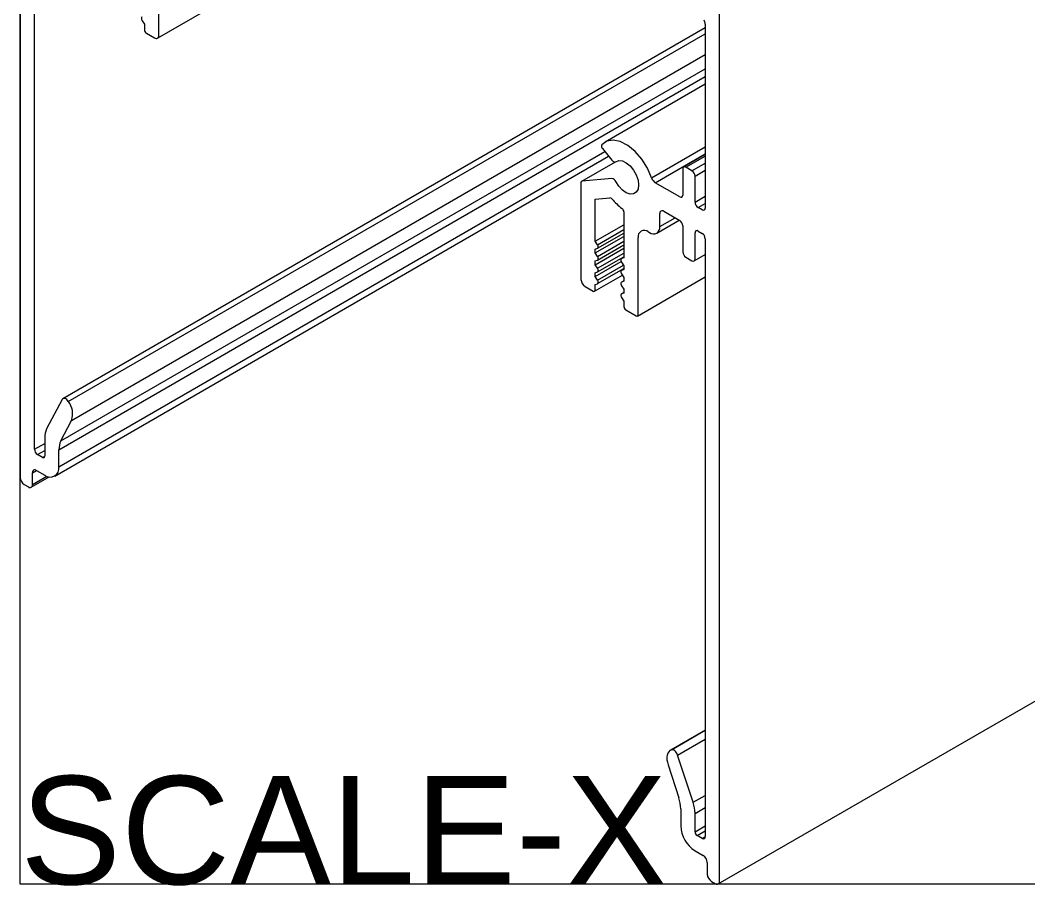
# Model space of a CAD drawing. Extents: x 0 to 7.14, y -9.39 to 0.
# Drawn here: x 0 to 3.496, y -9.386 to -6.387 of the extents above; entities that cross this region are included whole.
import ezdxf

# ---------------------------------------------------------------- set-up
doc = ezdxf.new("R2010")
doc.units = 0
doc.header["$LTSCALE"] = 0.5
doc.header["$MEASUREMENT"] = 0
doc.layers.add('Hardware', color=242, linetype='CONTINUOUS')
doc.layers.add('Housing', color=150, linetype='CONTINUOUS')
doc.layers.add('Text-Unprinted', color=131, linetype='CONTINUOUS', plot=False)
doc.styles.add('LSAD_Standard', font='arial.ttf')

msp = doc.modelspace()

# ---------------------------------------------------------------- linework, layer by layer
at = {"layer": 'Hardware', "transparency": 16777216}
for p, q in [((2.0633, -6.8778), (2.0638, -6.8775)), ((2.0638, -6.8774), (2.0638, -6.8774))]:
    msp.add_line(p, q, dxfattribs=at)
at = {"layer": 'Housing', "transparency": 16777216}
for p, q in [((0, -4.7378), (0, -7.9713)), ((0.0495, -7.8733), (0.0495, -5.8019)), ((0.4759, -6.4491), (1.5115, -5.8513)), ((0.4801, -6.44), (0.4801, -6.1051)), ((2.4236, -9.3704), (2.4236, -6.1369)), ((0.4227, -6.3886), (0.4306, -6.4008)), ((2.3741, -6.4131), (0.148, -7.6982)), ((0.4306, -6.4008), (0.4306, -6.4196)), ((2.3741, -6.4008), (2.3741, -7.0377)), ((0.1669, -7.7081), (2.3741, -6.4339)), ((0.4377, -6.4318), (0.4659, -6.4481)), ((0.1784, -7.7733), (2.3741, -6.5057)), ((0.141, -7.8444), (2.3741, -6.5552)), ((0.1344, -7.875), (2.3741, -6.5821)), ((2.3741, -6.6086), (2.0273, -6.8089)), ((0.1344, -7.9345), (2.0264, -6.8423)), ((2.0177, -6.8315), (2.0505, -6.8723)), ((2.1882, -6.9334), (2.3741, -6.8261)), ((2.2009, -6.95), (2.3741, -6.85)), ((0.1198, -7.9666), (2.0394, -6.8584)), ((2.0616, -6.8784), (1.9456, -6.9454)), ((2.3741, -6.8524), (2.2994, -6.8955)), ((2.3069, -6.8962), (2.3741, -6.8574)), ((2.3281, -6.9085), (2.3741, -6.8819)), ((2.2963, -6.9023), (2.2963, -6.9928)), ((2.3281, -6.9085), (2.3069, -6.8962)), ((2.3388, -6.9268), (2.3741, -6.9064)), ((1.9435, -6.9499), (1.9435, -7.2848)), ((2.0505, -6.9357), (1.9471, -6.9449)), ((2.2857, -6.9989), (2.2009, -6.95)), ((2.3388, -7.0173), (2.3388, -6.9268)), ((1.993, -7.0068), (2.044, -7.0022)), ((1.993, -7.1525), (1.993, -7.0068)), ((2.3388, -7.0173), (2.3741, -6.9969)), ((2.3494, -7.0357), (2.3741, -7.0214)), ((2.092, -7.0507), (2.092, -7.2097)), ((2.2165, -7.1019), (2.2165, -7.0569)), ((2.2306, -7.0488), (2.2857, -7.0806)), ((2.3635, -7.0438), (2.3494, -7.0357)), ((1.993, -7.1525), (2.092, -7.0954)), ((2.2061, -7.1247), (2.2842, -7.0797)), ((2.2165, -7.1019), (2.2695, -7.0712)), ((2.0009, -7.1647), (2.092, -7.1121)), ((2.0013, -7.177), (2.092, -7.1246)), ((2.1769, -7.1198), (2.1811, -7.1223)), ((2.2963, -7.099), (2.2963, -7.1895)), ((2.3388, -7.2139), (2.3388, -7.1235)), ((2.3494, -7.1173), (2.3635, -7.1255)), ((1.993, -7.1933), (2.092, -7.1362)), ((2.0009, -7.1647), (1.993, -7.1525)), ((2.0009, -7.2055), (2.092, -7.1529)), ((2.0013, -7.2178), (2.092, -7.1654)), ((2.1415, -7.4072), (2.1415, -7.1402)), ((2.3741, -7.1439), (2.3741, -9.2152)), ((1.993, -7.2342), (2.092, -7.177)), ((1.993, -7.1803), (2.0009, -7.1772)), ((1.993, -7.1933), (1.993, -7.1803)), ((2.0009, -7.2055), (1.993, -7.1933)), ((2.0009, -7.2463), (2.092, -7.1937)), ((2.3356, -7.2208), (2.3741, -7.1986)), ((1.993, -7.2211), (2.0009, -7.218)), ((1.993, -7.2342), (1.993, -7.2211)), ((1.993, -7.275), (2.0829, -7.2231)), ((2.0009, -7.2463), (1.993, -7.2342)), ((2.0009, -7.2872), (2.0907, -7.2353)), ((2.0013, -7.2586), (2.092, -7.2063)), ((2.092, -7.2081), (2.0837, -7.213)), ((2.0841, -7.2127), (2.092, -7.2082)), ((2.092, -7.2097), (2.0841, -7.2127)), ((2.0841, -7.2252), (2.092, -7.2374)), ((2.3069, -7.2078), (2.3281, -7.2201)), ((1.9909, -7.3261), (2.0871, -7.2706)), ((1.993, -7.2619), (2.0009, -7.2588)), ((1.993, -7.275), (1.993, -7.2619)), ((2.0013, -7.2994), (2.092, -7.2471)), ((2.092, -7.249), (2.0837, -7.2538)), ((2.0841, -7.2536), (2.092, -7.249)), ((2.092, -7.2505), (2.0841, -7.2536)), ((2.0841, -7.2661), (2.092, -7.2782)), ((2.092, -7.2374), (2.092, -7.2505)), ((2.0009, -7.2872), (1.993, -7.275)), ((1.993, -7.3027), (2.0009, -7.2997)), ((1.993, -7.3215), (1.993, -7.3027)), ((2.092, -7.2898), (2.0837, -7.2946)), ((2.0841, -7.2944), (2.092, -7.2898)), ((2.092, -7.2913), (2.0841, -7.2944)), ((2.092, -7.2782), (2.092, -7.2913)), ((2.1394, -7.4118), (2.3741, -7.2764)), ((1.9577, -7.3093), (1.9859, -7.3256)), ((2.092, -7.3306), (2.0837, -7.3354)), ((2.0841, -7.3069), (2.092, -7.3191)), ((2.0841, -7.3352), (2.092, -7.3307)), ((2.092, -7.3321), (2.0841, -7.3352)), ((2.092, -7.3191), (2.092, -7.3321)), ((2.0841, -7.3477), (2.092, -7.3599)), ((2.092, -7.3599), (2.092, -7.3787)), ((2.0991, -7.3909), (2.1344, -7.4113)), ((0.1451, -7.7012), (0.0915, -7.8031)), ((0.141, -7.8444), (0.1784, -7.7733)), ((0.0495, -7.8733), (0.0849, -7.8529)), ((0.0849, -7.8338), (0.0849, -7.8978)), ((0.0601, -7.8916), (0.0849, -7.8774)), ((0.0778, -7.9019), (0.0601, -7.8916)), ((0.0778, -7.9019), (0.0849, -7.8978)), ((0.1344, -7.9345), (0.1344, -7.875)), ((0.0383, -8.0049), (0.1002, -7.9691)), ((0.0424, -7.9549), (0.0566, -7.9468)), ((0.0424, -7.9958), (0.0424, -7.9549)), ((0.0424, -7.9958), (0.0925, -7.9668)), ((0.0566, -7.9468), (0.0849, -7.9631)), ((0.0141, -7.9958), (0.0283, -8.0039)), ((2.4194, -9.3793), (4.7716, -8.0214)), ((2.3741, -8.8464), (2.2536, -8.9159)), ((2.2567, -8.9145), (2.3741, -8.8467)), ((2.2785, -8.9328), (2.3741, -8.8776)), ((2.3321, -9.0966), (2.2785, -8.9328)), ((2.2452, -8.9664), (2.2826, -9.0807)), ((2.3321, -9.0966), (2.3741, -9.0724)), ((2.2893, -9.1191), (2.2893, -9.1785)), ((2.3388, -9.135), (2.3741, -9.1145)), ((2.3388, -9.1989), (2.3388, -9.135)), ((2.3388, -9.1989), (2.3741, -9.1785)), ((2.3458, -9.2112), (2.3741, -9.1948)), ((2.3635, -9.2214), (2.3458, -9.2112)), ((2.3635, -9.2214), (2.3741, -9.2152)), ((2.3388, -9.2642), (2.367, -9.2806)), ((2.3812, -9.3051), (2.3812, -9.3459)), ((2.3953, -9.3704), (2.4095, -9.3786))]:
    msp.add_line(p, q, dxfattribs=at)
at = {"layer": 'Housing', "transparency": 16777216, "flags": 128}
for points in [[(0.4227, -6.3761), (0.4217, -6.3768), (0.4209, -6.3778), (0.4204, -6.3792), (0.4202, -6.3809), (0.4204, -6.3828), (0.4209, -6.3847), (0.4217, -6.3867), (0.4227, -6.3886)], [(2.1882, -6.9334), (2.1739, -6.8999), (2.1544, -6.8686), (2.1311, -6.8415), (2.1056, -6.8206), (2.0795, -6.8072), (2.0547, -6.8023), (2.0329, -6.8061), (2.0154, -6.8185)], [(2.0505, -6.8723), (2.0522, -6.8742), (2.0539, -6.8757), (2.0558, -6.877), (2.0576, -6.8779), (2.0594, -6.8784), (2.061, -6.8785), (2.0625, -6.8781), (2.0638, -6.8774)], [(2.0638, -6.8774), (2.0743, -6.8732), (2.0869, -6.8743), (2.1005, -6.8806), (2.1139, -6.8916), (2.1258, -6.9062), (2.1352, -6.9231), (2.1412, -6.9407), (2.1433, -6.9575), (2.1412, -6.972), (2.1352, -6.9827), (2.1258, -6.9887), (2.1139, -6.9895), (2.1005, -6.985), (2.0869, -6.9756), (2.0743, -6.9622), (2.0638, -6.9459)], [(2.0009, -7.1772), (2.002, -7.1765), (2.0028, -7.1755), (2.0032, -7.1741), (2.0034, -7.1724), (2.0032, -7.1705), (2.0028, -7.1686), (2.002, -7.1666), (2.0009, -7.1647)], [(2.0009, -7.218), (2.002, -7.2173), (2.0028, -7.2163), (2.0032, -7.2149), (2.0034, -7.2132), (2.0032, -7.2113), (2.0028, -7.2094), (2.002, -7.2074), (2.0009, -7.2055)], [(2.0841, -7.2127), (2.0831, -7.2134), (2.0823, -7.2145), (2.0818, -7.2159), (2.0816, -7.2175), (2.0818, -7.2194), (2.0823, -7.2214), (2.0831, -7.2233), (2.0841, -7.2252)], [(2.0009, -7.2588), (2.002, -7.2582), (2.0028, -7.2571), (2.0032, -7.2557), (2.0034, -7.254), (2.0032, -7.2522), (2.0028, -7.2502), (2.002, -7.2482), (2.0009, -7.2463)], [(2.0841, -7.2536), (2.0831, -7.2542), (2.0823, -7.2553), (2.0818, -7.2567), (2.0816, -7.2584), (2.0818, -7.2602), (2.0823, -7.2622), (2.0831, -7.2642), (2.0841, -7.2661)], [(2.0009, -7.2997), (2.002, -7.299), (2.0028, -7.2979), (2.0032, -7.2965), (2.0034, -7.2949), (2.0032, -7.293), (2.0028, -7.291), (2.002, -7.2891), (2.0009, -7.2872)], [(2.0841, -7.2944), (2.0831, -7.2951), (2.0823, -7.2961), (2.0818, -7.2975), (2.0816, -7.2992), (2.0818, -7.301), (2.0823, -7.303), (2.0831, -7.305), (2.0841, -7.3069)], [(2.0841, -7.3352), (2.0831, -7.3359), (2.0823, -7.3369), (2.0818, -7.3383), (2.0816, -7.34), (2.0818, -7.3419), (2.0823, -7.3438), (2.0831, -7.3458), (2.0841, -7.3477)], [(0.1669, -7.7081), (0.1642, -7.7045), (0.1612, -7.7015), (0.158, -7.6992), (0.1548, -7.6978), (0.1518, -7.6973), (0.1491, -7.6977), (0.1468, -7.699), (0.1451, -7.7012)], [(2.2567, -8.9145), (2.2517, -8.9172), (2.2475, -8.9213), (2.2444, -8.9267), (2.2423, -8.9332), (2.2413, -8.9406), (2.2415, -8.9488), (2.2428, -8.9574), (2.2452, -8.9664)], [(2.2785, -8.9328), (2.2768, -8.9286), (2.2745, -8.9247), (2.2718, -8.9211), (2.2688, -8.9182), (2.2656, -8.9159), (2.2624, -8.9145), (2.2594, -8.914), (2.2567, -8.9145)]]:
    msp.add_lwpolyline(points, dxfattribs=at)
at = {"layer": 'Housing', "transparency": 16777216}
for centre, radius, start, end in [((2.3453, -6.4018), 0.0289, 1.9565, 31.1437), ((0.4459, -6.4189), 0.0154, 182.6055, 237.3945), ((0.4715, -6.4414), 0.00873, 230.7967, 9.214), ((2.0256, -6.8234), 0.0113, 154.3332, 225.7334), ((2.3028, -6.9013), 0.00655, 50.7967, 189.214), ((2.3157, -6.9279), 0.0231, 2.6055, 57.3945), ((1.9479, -6.9492), 0.0044, 100.5468, 189.2519), ((2.0485, -6.952), 0.0165, 21.6574, 83.0713), ((2.2177, -6.9239), 0.031, 197.7705, 237.2275), ((2.0435, -7.0112), 0.00894, 34.7011, 86.9408), ((2.2002, -6.8827), 0.1937, 219.5612, 233.8034), ((2.2899, -6.9939), 0.00655, 230.7967, 9.214), ((2.3618, -7.0163), 0.0231, 182.6055, 237.3945), ((2.0764, -7.0515), 0.0156, 2.854, 53.0929), ((2.2251, -7.0555), 0.00873, 50.7967, 189.214), ((2.3676, -7.0388), 0.00655, 230.7954, 9.214), ((2.2733, -7.1), 0.0231, 2.6055, 57.3945), ((2.1631, -7.1367), 0.0218, 50.7967, 189.214), ((2.1949, -7.1054), 0.0218, 230.7967, 9.214), ((2.3452, -7.1224), 0.00655, 50.7967, 189.214), ((2.3511, -7.1449), 0.0231, 2.6055, 57.3945), ((2.3194, -7.1884), 0.0231, 182.6055, 237.3945), ((2.3323, -7.215), 0.00655, 230.7967, 9.214), ((1.9742, -7.2834), 0.0307, 182.6055, 237.3945), ((1.9887, -7.3222), 0.00437, 230.7967, 9.2141), ((2.1074, -7.378), 0.0154, 182.6055, 237.3945), ((2.1372, -7.4079), 0.00437, 230.7967, 9.2141), ((0.1114, -7.7515), 0.0705, 341.9882, 37.9766), ((0.1509, -7.832), 0.066, 154.0641, 181.5682), ((0.2004, -7.8732), 0.066, 154.0642, 181.5682), ((0.0725, -7.8722), 0.0231, 182.6052, 237.3945), ((0.0805, -7.8985), 0.00437, 230.7966, 9.214), ((0.1042, -7.9394), 0.0306, 230.797, 9.2142), ((0.051, -7.9535), 0.00873, 50.797, 189.2141), ((0.0307, -7.9699), 0.0307, 182.6055, 237.3945), ((0.0338, -7.9972), 0.00873, 230.7966, 9.2134), ((2.1646, -9.1209), 0.1247, 0.8303, 18.7806), ((2.2141, -9.1368), 0.1247, 0.8303, 18.7806), ((2.3967, -9.1736), 0.1076, 182.6055, 237.3944), ((2.3541, -9.1982), 0.0154, 182.6055, 237.3945), ((2.3676, -9.2163), 0.00655, 230.7968, 9.214), ((2.3505, -9.3065), 0.0307, 2.6055, 57.3945), ((2.4119, -9.3445), 0.0307, 182.6055, 237.3945), ((2.415, -9.3718), 0.00873, 230.7966, 9.2134)]:
    msp.add_arc(centre, radius, start, end, dxfattribs=at)
at = {"layer": 'Text-Unprinted', "ltscale": 0.5, "transparency": 16777216}
msp.add_lwpolyline([(0, 0), (4.9925, 0), (4.9925, -9.3805), (0, -9.3805)], close=True, dxfattribs=at)

# ---------------------------------------------------------------- texts
at = {"layer": 'Text-Unprinted', "ltscale": 0.5, "transparency": 16777216, "style": 'LSAD_Standard'}
msp.add_attdef('SCALE-X', (0, -9.3805), 'XEffectiveScaleFactor', height=0.375, dxfattribs=at)

doc.saveas('drawing.dxf')
